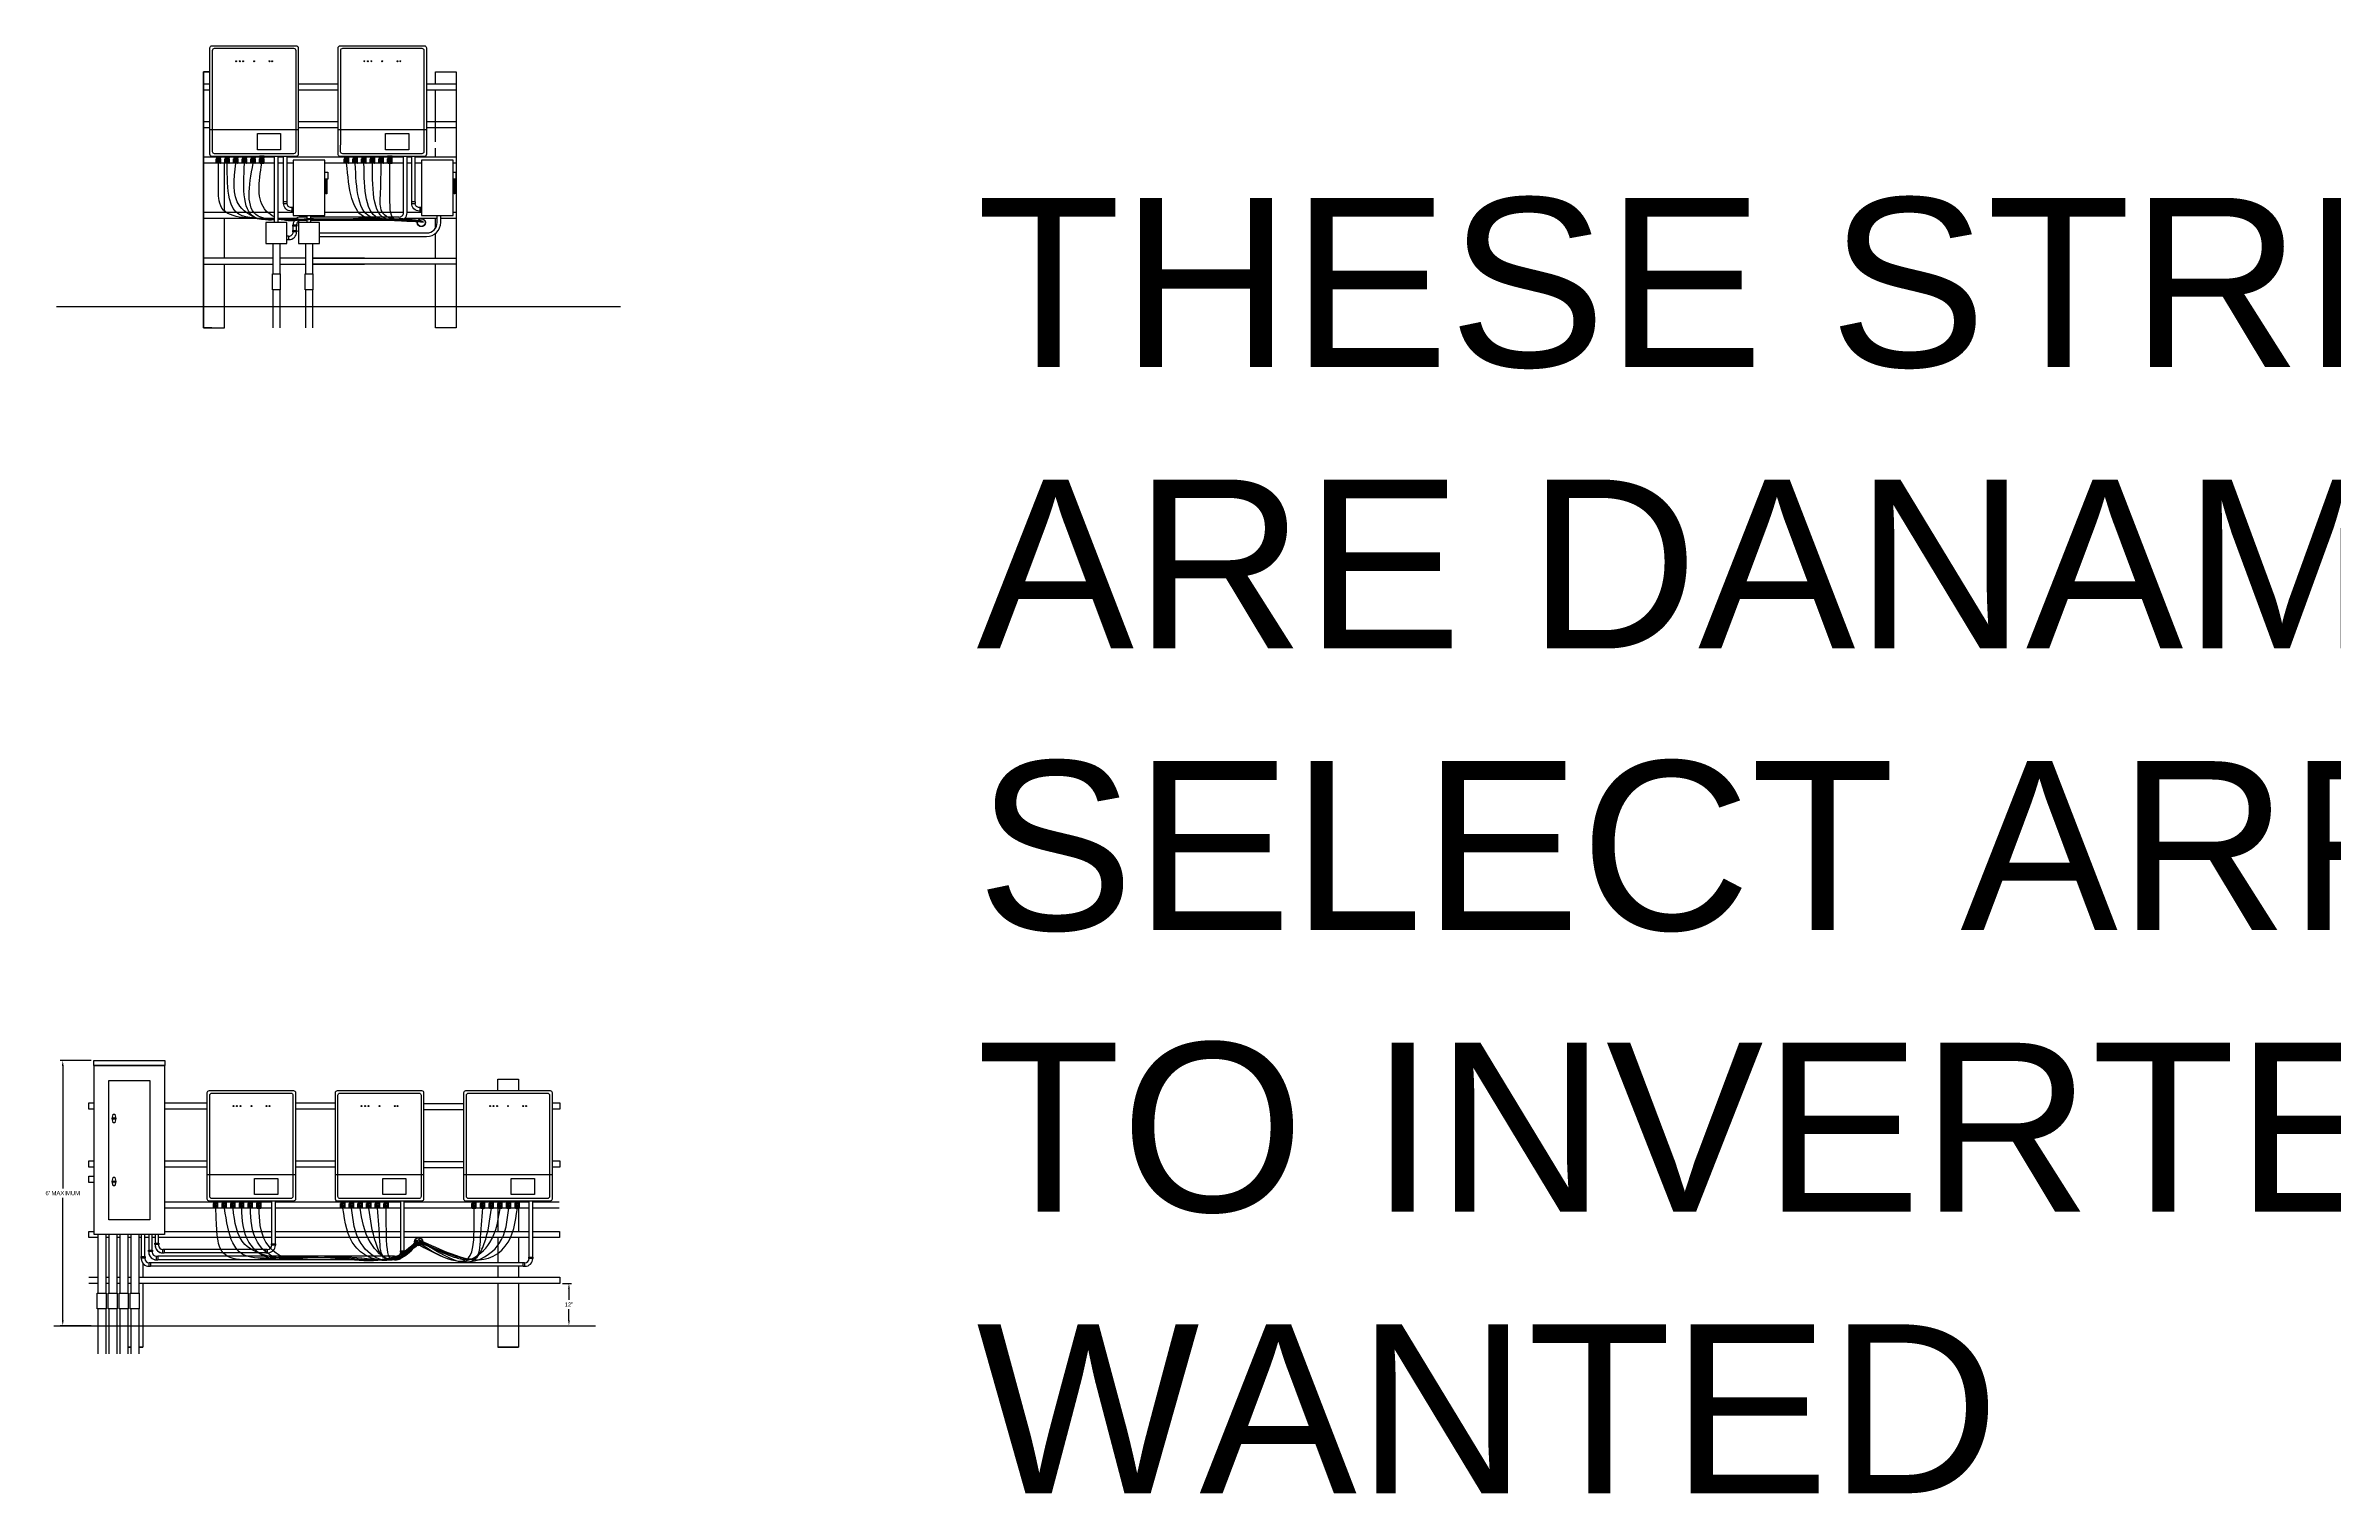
# Model space of a CAD drawing. Extents: x -272 to 283, y -41 to 246.
# Drawn here: x 174.2 to 228.4, y -3.3 to 31 of the extents above; entities that cross this region are included whole.
import ezdxf

# ---------------------------------------------------------------- set-up
doc = ezdxf.new("R2010")
doc.units = 0
doc.header["$MEASUREMENT"] = 0
for name, color, linetype in [('CONDUIT', 4, 'Continuous'), ('G-ANNO-TEXT', 1, 'Continuous'), ('MODULE', 3, 'Continuous'), ('S-Detl-5xwi', 7, 'Continuous'), ('SE-POWR-STRG-CNXN', 7, 'Continuous'), ('WIRE', 3, 'Continuous')]:
    doc.layers.add(name, color=color, linetype=linetype)
doc.layers.add('G-NPLT', color=67, linetype='Continuous', plot=False)
doc.layers.add('VP', color=31, linetype='Continuous', plot=False)
doc.styles.add('NEI-A', font='arial.ttf')
doc.dimstyles.new('NEI-A', dxfattribs={"dimtxt": 0.1, "dimasz": 0.125, "dimexe": 0.0625, "dimexo": 0.0625, "dimgap": 0.0625, "dimtad": 0, "dimtih": 1, "dimtoh": 1, "dimdec": 4, "dimzin": 3, "dimdsep": 46, "dimlunit": 4, "dimtxsty": 'NEI-A', "dimcen": 0, "dimadec": 0, "dimazin": 0, "dimtfac": 0.75, "dimtdec": 4, "dimtofl": 0, "dimtmove": 0, "dimatfit": 3, "dimfxl": 1, "dimfrac": 1, "dimtolj": 1, "dimtzin": 0, "dimarcsym": 0})

# ---------------------------------------------------------------- blocks, each defined once
blk = doc.blocks.new('gland')
blk.add_line((-0.48, 1.41), (0.48, 1.41))
blk.add_lwpolyline([(-0.55, 1.41), (0.55, 1.41), (0.55, 1.67), (-0.55, 1.67)], close=True)
for points in [[(-0.55, 0.17), (-0.55, 1.1), (0, 1.1)], [(-0.44, 0.14), (-0.44, 0.8), (-0.55, 0.8)], [(-0.48, 1.41), (-0.48, 1.32), (0, 1.32)], [(-0.48, 1.41), (-0.48, 1.32), (0, 1.32)], [(0.42, 1.32), (0.47, 1.27), (-0.48, 1.24), (-0.43, 1.2), (-0.43, 1.15)], [(-0.48, 1.32), (-0.43, 1.29), (-0.43, 1.24)], [(-0.48, 1.1), (-0.48, 1.15), (0.47, 1.17), (0.42, 1.2), (0.42, 1.27)], [(-0.42, 0), (0.42, 0)], [(-0.38, 0.24), (-0.38, 0.8), (-0.2, 0.8), (-0.2, 0.22), (-0.2, 0.22)], [(0, 0.8), (-0.1, 0.8), (-0.1, 0.22), (-0.1, 0.22)], [(0.48, 1.41), (0.48, 1.32), (0, 1.32)], [(0.48, 1.41), (0.48, 1.32), (0, 1.32)], [(0.55, 0.17), (0.55, 1.1), (0, 1.1)], [(0, 0.8), (0.1, 0.8), (0.1, 0.22), (0.1, 0.22)], [(0.38, 0.24), (0.38, 0.8), (0.2, 0.8), (0.2, 0.22), (0.2, 0.22)], [(0.42, 1.17), (0.42, 1.1)], [(0.44, 0.14), (0.44, 0.8), (0.55, 0.8)]]:
    blk.add_lwpolyline(points)
for points, start_tangent, end_tangent in [([(-0.44, 0.14), (-0.55, 0.24)], (0, -1), (0, 1)), ([(-0.42, 0), (-0.55, 0.17)], (-1, 0), (0, 1)), ([(-0.38, 0.24), (-0.27, 0.13), (-0.2, 0.22)], (0, -1), (0, 1)), ([(-0.1, 0.22), (0, 0.13)], (0, -1), (1, 0)), ([(0.1, 0.22), (0, 0.13)], (0, -1), (-1, 0)), ([(0.38, 0.24), (0.27, 0.13), (0.2, 0.22)], (0, -1), (0, 1)), ([(0.42, 0), (0.55, 0.17)], (1, 0), (0, 1)), ([(0.44, 0.14), (0.55, 0.24)], (0, -1), (0, 1))]:
    blk.add_spline(points, degree=3, dxfattribs=dict(start_tangent=start_tangent, end_tangent=end_tangent))
blk = doc.blocks.new('*D59')
at = {"layer": 'Defpoints', "color": 0, "transparency": 16777216}
for p in [(2.606, 6.977), (1.872, 0.7), (2.606, 0.7)]:
    blk.add_point(p, dxfattribs=at)
at = {"layer": 'G-ANNO-TEXT', "color": 0, "lineweight": -2, "transparency": 16777216}
for p, q in [((2.543, 6.977), (1.809, 6.977)), ((1.872, 6.852), (1.872, 3.952)), ((1.872, 0.825), (1.872, 3.725)), ((2.543, 0.7), (1.809, 0.7))]:
    blk.add_line(p, q, dxfattribs=at)
at = {"layer": 'G-ANNO-TEXT', "color": 0, "transparency": 16777216}
for points in [[(1.851, 6.852), (1.893, 6.852), (1.872, 6.977)], [(1.851, 0.825), (1.893, 0.825), (1.872, 0.7)]]:
    blk.add_solid(points, dxfattribs=at)
at = {"layer": 'G-ANNO-TEXT', "color": 0, "transparency": 16777216, "insert": (1.872, 3.839), "char_height": 0.1, "attachment_point": 5, "style": 'NEI-A'}
blk.add_mtext("\\A1;6' MAXIMUM", dxfattribs=at)
blk = doc.blocks.new('*D64')
at = {"layer": 'Defpoints', "color": 0, "transparency": 16777216}
for p in [(13.638, 1.7), (13.638, 0.7), (13.853, 0.7)]:
    blk.add_point(p, dxfattribs=at)
at = {"layer": 'G-ANNO-TEXT', "color": 0, "lineweight": -2, "transparency": 16777216}
for p, q in [((13.701, 1.7), (13.916, 1.7)), ((13.853, 1.575), (13.853, 1.313)), ((13.853, 0.825), (13.853, 1.088)), ((13.701, 0.7), (13.916, 0.7))]:
    blk.add_line(p, q, dxfattribs=at)
at = {"layer": 'G-ANNO-TEXT', "color": 0, "transparency": 16777216}
for points in [[(13.832, 1.575), (13.874, 1.575), (13.853, 1.7)], [(13.832, 0.825), (13.874, 0.825), (13.853, 0.7)]]:
    blk.add_solid(points, dxfattribs=at)
at = {"layer": 'G-ANNO-TEXT', "color": 0, "transparency": 16777216, "insert": (13.853, 1.2), "char_height": 0.1, "attachment_point": 5, "style": 'NEI-A'}
blk.add_mtext('\\A1;12"', dxfattribs=at)
blk = doc.blocks.new('*U70')
at = {"layer": 'CONDUIT', "flags": 128}
for points in [[(2.135, 2.745), (2.135, 4.308)], [(2.218, 2.745), (2.218, 4.308)], [(2.346, 3.229), (2.346, 4.309)], [(2.429, 3.229), (2.429, 4.309)], [(5.186, 2.973), (5.186, 4.309)], [(5.269, 2.973), (5.269, 4.309)], [(5.379, 3.229), (5.379, 4.309)], [(5.462, 3.229), (5.462, 4.309)], [(2.435, 3.229), (2.34, 3.229), (2.34, 3.196), (2.435, 3.196), (2.435, 3.229)], [(2.574, 3.007), (2.574, 3.101), (2.542, 3.101), (2.542, 3.007), (2.574, 3.007)], [(2.908, 2.745), (2.908, 2.912)], [(2.991, 2.745), (2.991, 2.912)], [(3.772, 2.873), (2.991, 2.873)], [(3.764, 2.79), (2.991, 2.79)], [(4.131, 2.79), (3.764, 2.79)], [(4.12, 2.873), (3.772, 2.873)], [(4.562, 2.873), (4.12, 2.873)], [(4.551, 2.79), (4.131, 2.79)], [(4.918, 2.79), (4.551, 2.79)], [(4.821, 2.873), (4.562, 2.873)], [(5.073, 2.873), (4.821, 2.873)], [(5.073, 2.79), (4.918, 2.79)], [(5.468, 3.229), (5.373, 3.229), (5.373, 3.196), (5.468, 3.196), (5.468, 3.229)], [(5.608, 3.007), (5.608, 3.101), (5.575, 3.101), (5.575, 3.007), (5.608, 3.007)], [(2.093, 2.245), (2.093, 1.524)], [(2.26, 2.245), (2.26, 1.524)], [(2.427, 2.332), (2.427, 2.426), (2.46, 2.426), (2.46, 2.332), (2.427, 2.332)], [(2.661, 2.657), (2.567, 2.657), (2.567, 2.69), (2.661, 2.69), (2.661, 2.657)], [(2.567, 2.553), (2.661, 2.553), (2.661, 2.521), (2.567, 2.521), (2.567, 2.553)], [(2.572, 2.553), (2.572, 2.657)], [(2.655, 2.553), (2.655, 2.657)], [(2.866, 2.245), (2.866, 1.524)], [(3.033, 2.245), (3.033, 1.524)], [(2.093, 1.15), (2.093, 0.402)], [(2.26, 1.15), (2.26, 0.402)], [(2.866, 1.15), (2.866, 0.402)], [(3.033, 1.15), (3.033, 0.402)], [(2.093, 0.402), (2.093, 0.245)], [(2.26, 0.402), (2.26, 0.245)], [(2.866, 0.402), (2.866, 0.245)], [(3.033, 0.402), (3.033, 0.245)]]:
    blk.add_lwpolyline(points, dxfattribs=at)
for points in [[(2.542, 3.012), (2.529, 3.012, -0.414214), (2.346, 3.196)], [(2.542, 3.096), (2.529, 3.096, -0.414214), (2.429, 3.196)], [(2.768, 2.873), (2.755, 2.873, 0.414214), (2.572, 2.69)], [(2.768, 2.79), (2.755, 2.79, 0.414214), (2.655, 2.69)], [(2.908, 2.873), (2.778, 2.873, 0.007614), (2.768, 2.873)], [(2.908, 2.79), (2.778, 2.79, 0.010152), (2.768, 2.79)], [(3.199, 2.495), (5.733, 2.495, 0.414214), (5.983, 2.745), (5.983, 2.912)], [(3.199, 2.412), (5.733, 2.412, 0.414214), (6.066, 2.745), (6.066, 2.912)], [(5.073, 2.873), (5.086, 2.873, 0.414214), (5.186, 2.973)], [(5.073, 2.79), (5.086, 2.79, 0.414214), (5.269, 2.973)], [(5.575, 3.012), (5.562, 3.012, -0.414214), (5.379, 3.196)], [(5.575, 3.096), (5.562, 3.096, -0.414214), (5.462, 3.196)], [(2.46, 2.421), (2.472, 2.421, 0.414214), (2.572, 2.521)], [(2.46, 2.337), (2.472, 2.337, 0.414214), (2.655, 2.521)]]:
    blk.add_lwpolyline(points, format="xyb", dxfattribs=at)
at = {"layer": 'CONDUIT'}
for points in [[(2.085, 1.524), (2.268, 1.524), (2.268, 1.15), (2.085, 1.15)], [(2.858, 1.524), (3.041, 1.524), (3.041, 1.15), (2.858, 1.15)]]:
    blk.add_lwpolyline(points, close=True, dxfattribs=at)
for radius in [0.0967, 0.0917]:
    blk.add_circle((5.608, 2.741), radius, dxfattribs=at)
at = {"layer": 'MODULE', "flags": 128}
for points in [[(0.655, 6.928), (2.645, 6.928, -0.414214), (2.695, 6.878), (2.695, 4.621), (2.694, 4.606), (2.694, 4.359, -0.414214), (2.644, 4.309), (0.656, 4.309, -0.498191), (0.605, 4.359), (0.605, 4.606), (0.605, 4.62), (0.605, 6.878, -0.414214)], [(0.715, 6.868), (2.585, 6.868, -0.414214), (2.635, 6.818), (2.635, 4.594), (2.634, 4.579), (2.634, 4.419, -0.414214), (2.584, 4.369), (0.715, 4.369, -0.414214), (0.665, 4.419), (0.665, 4.575), (0.665, 4.589), (0.665, 6.818, -0.414214)], [(3.689, 6.928), (5.678, 6.928, -0.414214), (5.728, 6.878), (5.728, 4.621), (5.728, 4.606), (5.728, 4.359, -0.414214), (5.678, 4.309), (3.678, 4.309, -0.441013), (3.639, 4.359), (3.639, 4.606), (3.639, 4.62), (3.639, 6.878, -0.414214)], [(3.749, 6.868), (5.618, 6.868, -0.414214), (5.668, 6.818), (5.668, 4.594), (5.668, 4.579), (5.668, 4.419, -0.414214), (5.618, 4.369), (3.748, 4.369, -0.414214), (3.698, 4.419), (3.698, 4.575), (3.699, 4.589), (3.699, 6.818, -0.414214)]]:
    blk.add_lwpolyline(points, format="xyb", close=True, dxfattribs=at)
for points in [[(2.695, 4.934), (0.605, 4.934)], [(5.728, 4.934), (3.639, 4.934)]]:
    blk.add_lwpolyline(points, dxfattribs=at)
at = {"layer": 'MODULE'}
for points in [[(1.727, 4.848), (2.275, 4.848), (2.275, 4.467), (1.727, 4.467)], [(4.761, 4.848), (5.308, 4.848), (5.308, 4.467), (4.761, 4.467)], [(2.574, 2.912), (3.324, 2.912), (3.324, 4.22), (2.574, 4.22)], [(3.324, 3.937), (3.392, 3.937), (3.392, 3.771), (3.324, 3.771)], [(5.608, 2.912), (6.358, 2.912), (6.358, 4.22), (5.608, 4.22)], [(6.358, 3.937), (6.426, 3.937), (6.426, 3.771), (6.358, 3.771)], [(3.348, 3.771), (3.368, 3.771), (3.368, 3.425), (3.348, 3.425)], [(6.382, 3.771), (6.402, 3.771), (6.402, 3.425), (6.382, 3.425)], [(1.927, 2.245), (2.427, 2.245), (2.427, 2.745), (1.927, 2.745)], [(2.699, 2.245), (3.199, 2.245), (3.199, 2.745), (2.699, 2.745)]]:
    blk.add_lwpolyline(points, close=True, dxfattribs=at)
at = {"layer": 'S-Detl-5xwi'}
blk.add_line((-3.025, 0.753), (10.32, 0.753), dxfattribs=at)
at = {"layer": 'VP'}
for centre in [(1.224, 6.561), (1.308, 6.561), (1.391, 6.561), (1.65, 6.561), (2.011, 6.561), (2.077, 6.561), (4.258, 6.561), (4.341, 6.561), (4.424, 6.561), (4.683, 6.561), (5.044, 6.561), (5.11, 6.561)]:
    blk.add_circle(centre, 0.0104, dxfattribs=at)
at = {"layer": 'WIRE'}
for p, q in [((1.098, 2.838), (0.839, 2.838)), ((1.626, 2.838), (1.098, 2.838)), ((1.885, 2.838), (1.626, 2.838)), ((2.135, 2.838), (1.885, 2.838)), ((2.648, 2.838), (2.218, 2.838))]:
    blk.add_line(p, q, dxfattribs=at)
for points in [[(0.646, 0.245), (0.455, 0.245), (0.455, 6.314), (0.605, 6.314)], [(0.605, 6.314), (0.455, 6.314), (0.455, 0.245), (0.947, 0.245), (0.947, 1.753)], [(0.605, 5.88), (0.455, 5.88), (0.455, 6.029), (0.605, 6.029)], [(2.695, 6.029), (3.639, 6.029)], [(5.728, 6.029), (6.432, 6.029), (6.432, 5.88), (5.728, 5.88)], [(5.941, 6.029), (5.941, 6.314), (6.432, 6.314), (6.432, 0.245), (5.941, 0.245), (5.941, 1.753)], [(3.639, 5.88), (2.695, 5.88)], [(5.941, 4.654), (5.941, 5.88)], [(0.605, 4.988), (0.455, 4.988), (0.455, 5.137), (0.605, 5.137)], [(3.639, 4.988), (2.694, 4.988)], [(2.695, 5.137), (3.639, 5.137)], [(5.728, 5.137), (6.432, 5.137), (6.432, 4.988), (5.728, 4.988)], [(5.941, 4.295), (5.941, 4.506)], [(0.541, 4.146), (0.455, 4.146), (0.455, 4.295), (1.183, 4.295)], [(2.135, 4.146), (0.541, 4.146)], [(0.947, 2.986), (0.947, 4.145)], [(1.183, 4.295), (1.433, 4.295)], [(1.433, 4.295), (2.135, 4.295)], [(2.218, 4.295), (2.346, 4.295)], [(2.346, 4.146), (2.218, 4.146)], [(2.429, 4.295), (4.299, 4.295)], [(2.574, 4.146), (2.429, 4.146)], [(5.108, 4.146), (3.324, 4.146)], [(4.299, 4.295), (4.466, 4.295)], [(4.466, 4.295), (5.186, 4.295)], [(5.186, 4.146), (5.108, 4.146)], [(5.269, 4.295), (5.379, 4.295)], [(5.379, 4.146), (5.269, 4.146)], [(5.462, 4.295), (6.432, 4.295), (6.432, 4.146), (6.358, 4.146)], [(5.608, 4.146), (5.462, 4.146)], [(0.839, 2.838), (0.455, 2.838), (0.455, 2.986), (0.541, 2.986)], [(0.541, 2.986), (2.135, 2.986)], [(0.947, 1.901), (0.947, 2.838)], [(2.218, 2.986), (2.574, 2.986)], [(3.324, 2.986), (5.108, 2.986)], [(5.108, 2.986), (5.186, 2.986)], [(5.983, 2.838), (5.209, 2.838)], [(5.269, 2.986), (5.608, 2.986)], [(5.941, 2.607), (5.941, 2.838)], [(6.358, 2.986), (6.432, 2.986), (6.432, 2.838), (6.066, 2.838)], [(5.941, 1.901), (5.941, 2.485)], [(0.646, 1.901), (0.455, 1.901), (0.455, 1.753), (0.646, 1.753)], [(1.099, 1.901), (0.646, 1.901)], [(0.646, 1.753), (1.099, 1.753)], [(2.093, 1.901), (1.099, 1.901)], [(1.099, 1.753), (2.093, 1.753)], [(2.866, 1.901), (2.26, 1.901)], [(2.26, 1.753), (2.866, 1.753)], [(4.262, 1.901), (3.033, 1.901)], [(3.033, 1.753), (4.262, 1.753)], [(3.034, 1.901), (6.432, 1.901), (6.432, 1.753), (3.034, 1.753)]]:
    blk.add_lwpolyline(points, dxfattribs=at)
for points, knots in [([(2.135, 2.83), (2.111, 2.831), (1.655, 2.852), (0.785, 2.783), (0.803, 3.447), (0.803, 3.447), (0.804, 3.68), (0.805, 3.912), (0.806, 4.144)], [3.595389, 3.595389, 3.595389, 3.595389, 3.626589, 4.179652, 4.462799, 4.462799, 4.462799, 5.186605, 5.186605, 5.186605, 5.186605]), ([(2.135, 2.824), (1.985, 2.829), (1.496, 2.85), (1.027, 2.943), (1.015, 3.831), (1.011, 4.144)], [0.7795741, 0.7795741, 0.7795741, 0.7795741, 0.9678377, 1.3046881, 1.4883166, 1.4883166, 1.4883166, 1.4883166]), ([(2.135, 2.804), (2.038, 2.798), (1.735, 2.793), (1.09, 3.167), (1.167, 3.769), (1.216, 4.144)], [0.61904, 0.61904, 0.61904, 0.61904, 0.910164, 1.527947, 2.546851, 2.546851, 2.546851, 2.546851]), ([(2.135, 2.811), (1.991, 2.81), (1.353, 2.763), (1.391, 3.545), (1.421, 4.144)], [3.462307, 3.462307, 3.462307, 3.462307, 3.872017, 5.218212, 5.218212, 5.218212, 5.218212]), ([(2.135, 2.816), (1.991, 2.823), (1.402, 2.89), (1.529, 3.604), (1.626, 4.144)], [3.521816, 3.521816, 3.521816, 3.521816, 3.925526, 5.181215, 5.181215, 5.181215, 5.181215]), ([(2.135, 2.874), (2.059, 2.911), (1.677, 3.178), (1.762, 3.708), (1.831, 4.144)], [3.508184, 3.508184, 3.508184, 3.508184, 3.753555, 4.887718, 4.887718, 4.887718, 4.887718]), ([(5.582, 2.753), (5.409, 2.771), (5.087, 2.805), (4.605, 2.877), (4.635, 3.347), (4.643, 3.467), (4.648, 3.693), (4.654, 3.918), (4.659, 4.144)], [0, 0, 0, 0, 0.628171, 1.170254, 1.358036, 1.358036, 1.358036, 2.130692, 2.130692, 2.130692, 2.130692]), ([(5.629, 2.75), (5.534, 2.757), (5.387, 2.768), (4.892, 2.778), (4.855, 3.068), (4.862, 3.862), (4.864, 4.144)], [0, 0, 0, 0, 0.454977, 0.703463, 1.040313, 1.226118, 1.226118, 1.226118, 1.226118]), ([(5.651, 2.744), (5.35, 2.773), (4.724, 2.834), (3.927, 2.83), (3.294, 2.79), (2.923, 2.856), (2.591, 2.757), (2.364, 2.784), (2.218, 2.838)], [0, 0, 0, 0, 0.909123, 1.885387, 2.38359, 2.816941, 2.98153, 3.421747, 3.421747, 3.421747, 3.421747]), ([(5.562, 2.768), (5.066, 2.804), (4.184, 2.868), (3.994, 2.803), (2.822, 2.84), (2.653, 2.789), (2.316, 2.819), (2.218, 2.825)], [0, 0, 0, 0, 1.256128, 2.232682, 3.037048, 3.424012, 3.558213, 3.558213, 3.558213, 3.558213]), ([(5.647, 2.764), (5.289, 2.761), (4.593, 2.839), (3.688, 2.815), (3.012, 2.814), (2.582, 2.798), (2.343, 2.808), (2.243, 2.812), (2.218, 2.812)], [0, 0, 0, 0, 1.122031, 2.098294, 2.71035, 3.15693, 3.375246, 3.443858, 3.443858, 3.443858, 3.443858]), ([(5.637, 2.756), (5.178, 2.764), (4.436, 2.842), (3.553, 2.803), (2.942, 2.835), (2.557, 2.77), (2.319, 2.806), (2.218, 2.81)], [0, 0, 0, 0, 1.257756, 2.23402, 2.647666, 3.091855, 3.382847, 3.382847, 3.382847, 3.382847]), ([(2.754, 2.817), (2.612, 2.821), (2.433, 2.825), (2.255, 2.812), (2.218, 2.809)], [0, 0, 0, 0, 0.4266645, 0.5356989, 0.5356989, 0.5356989, 0.5356989]), ([(2.631, 2.817), (2.699, 2.811), (2.769, 2.806), (2.236, 2.821), (2.218, 2.822)], [0, 0, 0, 0, 0.7193518, 0.7435294, 0.7435294, 0.7435294, 0.7435294])]:
    blk.add_open_spline(points, degree=3, knots=knots, dxfattribs=at)
for points in [[(5.597, 2.782), (4.821, 2.815), (4.345, 2.836), (3.839, 4.144)], [(5.656, 2.748), (4.916, 2.822), (4.477, 2.843), (4.044, 4.144)], [(5.648, 2.76), (5.105, 2.827), (4.65, 2.83), (4.249, 4.144)], [(5.623, 2.771), (5.006, 2.822), (4.888, 2.813), (4.454, 4.144)]]:
    blk.add_spline(points, degree=3, dxfattribs=at)
at = {"layer": 'SE-POWR-STRG-CNXN', "yscale": 0.09915402604520243, "zscale": 0.09915402604520243}
for p, xscale in [((0.806, 4.144), -0.09915402604520243), ((1.011, 4.144), -0.09915402604520243), ((1.216, 4.144), -0.09915402604520243), ((1.421, 4.144), -0.09915402604520243), ((1.626, 4.144), -0.09915402604520243), ((1.831, 4.144), 0.09915402604520243), ((3.839, 4.144), -0.09915402604520243), ((4.044, 4.144), -0.09915402604520243), ((4.249, 4.144), -0.09915402604520243), ((4.454, 4.144), -0.09915402604520243), ((4.659, 4.144), -0.09915402604520243), ((4.864, 4.144), 0.09915402604520243)]:
    blk.add_blockref('gland', p, dxfattribs=dict(at, xscale=xscale))
blk = doc.blocks.new('*U58')
at = {"layer": 'CONDUIT'}
for p, q in [((3.73121, 2.85681), (3.73121, 2.33494)), ((3.81417, 2.33494), (3.81417, 2.85681)), ((3.90726, 2.85956), (3.90726, 2.48889)), ((3.99023, 2.48889), (3.99023, 2.85956)), ((4.05867, 2.85956), (4.05867, 2.65194)), ((4.14163, 2.65194), (4.14163, 2.85956)), ((3.73121, 2.30208), (3.73121, 2.27847)), ((3.90726, 2.45604), (3.90726, 2.43243)), ((12.76762, 2.18956), (3.94703, 2.18956)), ((4.05867, 2.61908), (4.05867, 2.59547)), ((7.46433, 2.34351), (4.12308, 2.34351)), ((7.46433, 2.26021), (4.12308, 2.26021)), ((6.67594, 2.50656), (4.27449, 2.50656)), ((6.67594, 2.42326), (4.27449, 2.42326)), ((12.76762, 2.10626), (3.94703, 2.10626))]:
    blk.add_line(p, q, dxfattribs=at)
at = {"layer": 'CONDUIT', "flags": 128}
for points in [[(6.82132, 2.63941), (6.82132, 3.64979)], [(6.90462, 2.63941), (6.90462, 3.64979)], [(9.87178, 2.47637), (9.87178, 3.64979)], [(9.95508, 2.47637), (9.95508, 3.64979)], [(12.913, 2.32278), (12.913, 3.64979)], [(12.9963, 2.32278), (12.9963, 3.64979)], [(2.69842, 2.85956), (2.69842, 1.47181)], [(2.8914, 2.85956), (2.8914, 1.47181)], [(2.95884, 2.85956), (2.95884, 1.47181)], [(3.15181, 2.85956), (3.15181, 1.47181)], [(3.21925, 2.85956), (3.21925, 1.47181)], [(3.41223, 2.85956), (3.41223, 1.47181)], [(3.47967, 2.85956), (3.47967, 1.47181)], [(3.67265, 2.85956), (3.67265, 1.47181)], [(3.72523, 2.33494), (3.81981, 2.33494), (3.81981, 2.30208), (3.72523, 2.30208), (3.72523, 2.33494)], [(3.90128, 2.48889), (3.99587, 2.48889), (3.99587, 2.45604), (3.90128, 2.45604), (3.90128, 2.48889)], [(3.94703, 2.1952), (3.94703, 2.10061), (3.91417, 2.10061), (3.91417, 2.1952), (3.94703, 2.1952)], [(4.05269, 2.65194), (4.14727, 2.65194), (4.14727, 2.61908), (4.05269, 2.61908), (4.05269, 2.65194)], [(4.12308, 2.34916), (4.12308, 2.25457), (4.09023, 2.25457), (4.09023, 2.34916), (4.12308, 2.34916)], [(4.27449, 2.5122), (4.27449, 2.41761), (4.24163, 2.41761), (4.24163, 2.5122), (4.27449, 2.5122)], [(6.67594, 2.41761), (6.67594, 2.5122), (6.7088, 2.5122), (6.7088, 2.41761), (6.67594, 2.41761)], [(6.81568, 2.63941), (6.91026, 2.63941), (6.91026, 2.60656), (6.81568, 2.60656), (6.81568, 2.63941)], [(9.7264, 2.34351), (7.46433, 2.34351), (7.46433, 2.34351)], [(9.7264, 2.26021), (7.46433, 2.26021), (7.46433, 2.26021)], [(9.7264, 2.25457), (9.7264, 2.34916), (9.75926, 2.34916), (9.75926, 2.25457), (9.7264, 2.25457)], [(9.86614, 2.47637), (9.96072, 2.47637), (9.96072, 2.44351), (9.86614, 2.44351), (9.86614, 2.47637)], [(12.76762, 2.10098), (12.76762, 2.19557), (12.80047, 2.19557), (12.80047, 2.10098), (12.76762, 2.10098)], [(12.90735, 2.32278), (13.00194, 2.32278), (13.00194, 2.28993), (12.90735, 2.28993), (12.90735, 2.32278)], [(2.69842, 1.09763), (2.69842, 0.03235)], [(2.8914, 1.09763), (2.8914, 0.03235)], [(2.95884, 1.09763), (2.95884, 0.03252)], [(3.15181, 1.09763), (3.15181, 0.03252)], [(3.21925, 1.09763), (3.21925, 0.03252)], [(3.41223, 1.09763), (3.41223, 0.03252)], [(3.47967, 1.09763), (3.47967, 0.03252)], [(3.67265, 1.09763), (3.67265, 0.03252)]]:
    blk.add_lwpolyline(points, dxfattribs=at)
for points in [[(3.73087, 2.30208), (3.73087, 2.28956, 0.41421356), (3.91417, 2.10626)], [(3.73121, 2.27847, 0.39659457), (3.91417, 2.10626)], [(3.81417, 2.30208), (3.81417, 2.28956, 0.41421356), (3.91417, 2.18956)], [(3.81417, 2.30208), (3.81417, 2.28956, 0.41421356), (3.91417, 2.18956)], [(3.90693, 2.45604), (3.90693, 2.44351, 0.41421356), (4.09023, 2.26021)], [(3.90726, 2.43243, 0.39659457), (4.09023, 2.26021)], [(3.99023, 2.45604), (3.99023, 2.44351, 0.41421356), (4.09023, 2.34351)], [(3.99023, 2.45604), (3.99023, 2.44351, 0.41421356), (4.09023, 2.34351)], [(4.05833, 2.61908), (4.05833, 2.60656, 0.41421356), (4.24163, 2.42326)], [(4.05867, 2.59547, 0.39659457), (4.24163, 2.42326)], [(4.14163, 2.61908), (4.14163, 2.60656, 0.41421356), (4.24163, 2.50656)], [(4.14163, 2.61908), (4.14163, 2.60656, 0.41421356), (4.24163, 2.50656)], [(6.7088, 2.50656), (6.72132, 2.50656, 0.41421356), (6.82132, 2.60656)], [(6.7088, 2.42326), (6.72132, 2.42326, 0.41421356), (6.90462, 2.60656)], [(6.7088, 2.50656), (6.72132, 2.50656, 0.41421356), (6.82132, 2.60656)], [(6.7088, 2.42326), (6.72132, 2.42326, 0.41421356), (6.90462, 2.60656)], [(9.75926, 2.34351), (9.77178, 2.34351, 0.41421356), (9.87178, 2.44351)], [(9.75926, 2.26021), (9.77178, 2.26021, 0.41421356), (9.95508, 2.44351)], [(9.75926, 2.34351), (9.77178, 2.34351, 0.41421356), (9.87178, 2.44351)], [(9.75926, 2.26021), (9.77178, 2.26021, 0.41421356), (9.95508, 2.44351)], [(12.80047, 2.18993), (12.813, 2.18993, 0.41421356), (12.913, 2.28993)], [(12.80047, 2.10663), (12.813, 2.10663, 0.41421356), (12.9963, 2.28993)], [(12.80047, 2.18993), (12.813, 2.18993, 0.41421356), (12.913, 2.28993)], [(12.80047, 2.10663), (12.813, 2.10663, 0.41421356), (12.9963, 2.28993)]]:
    blk.add_lwpolyline(points, format="xyb", dxfattribs=at)
at = {"layer": 'CONDUIT'}
for points in [[(2.69009, 1.47181), (2.90036, 1.47181), (2.90036, 1.09763), (2.69009, 1.09763)], [(2.9505, 1.47181), (3.16077, 1.47181), (3.16077, 1.09763), (2.9505, 1.09763)], [(3.21092, 1.47181), (3.42119, 1.47181), (3.42119, 1.09763), (3.21092, 1.09763)], [(3.47134, 1.47181), (3.68161, 1.47181), (3.68161, 1.09763), (3.47134, 1.09763)]]:
    blk.add_lwpolyline(points, close=True, dxfattribs=at)
for radius in [0.09667, 0.09167]:
    blk.add_circle((10.29393, 2.68868), radius, dxfattribs=at)
at = {"layer": 'MODULE'}
for points in [[(2.60573, 6.97747), (4.29151, 6.97747), (4.29151, 6.8594), (2.60573, 6.8594)], [(2.61532, 6.8594), (4.28192, 6.8594), (4.28192, 2.85956), (2.61532, 2.85956)], [(2.96532, 6.5094), (3.93192, 6.5094), (3.93192, 3.20956), (2.96532, 3.20956)], [(3.08398, 5.61882), (3.08762, 5.61882), (3.08762, 5.59577), (3.08398, 5.59577)], [(3.08216, 4.1232), (3.0858, 4.1232), (3.0858, 4.10014), (3.08216, 4.10014)], [(6.41362, 4.18895), (6.96081, 4.18895), (6.96081, 3.80732), (6.41362, 3.80732)], [(9.44694, 4.18895), (9.99414, 4.18895), (9.99414, 3.80732), (9.44694, 3.80732)], [(12.48816, 4.18895), (13.03536, 4.18895), (13.03536, 3.80732), (12.48816, 3.80732)]]:
    blk.add_lwpolyline(points, close=True, dxfattribs=at)
at = {"layer": 'MODULE', "flags": 128}
for points in [[(5.34151, 6.26859), (7.33097, 6.26859, -0.41421356), (7.38097, 6.21859), (7.38097, 3.96173), (7.38141, 3.94694), (7.38141, 3.69979, -0.41421356), (7.33141, 3.64979), (5.34069, 3.64979, -0.41421356), (5.29069, 3.69979), (5.29069, 3.94614), (5.29151, 3.96026), (5.29151, 6.21859, -0.41421356)], [(5.40151, 6.20859), (7.27097, 6.20859, -0.41421356), (7.32097, 6.15859), (7.32097, 3.93461), (7.32044, 3.91981), (7.32044, 3.75979, -0.41421356), (7.27044, 3.70979), (5.40068, 3.70979, -0.41421356), (5.35068, 3.75979), (5.35068, 3.91508), (5.35151, 3.9292), (5.35151, 6.15859, -0.41421356)], [(8.37484, 6.26859), (10.3643, 6.26859, -0.41421356), (10.4143, 6.21859), (10.4143, 3.96173), (10.41432, 3.94694), (10.41432, 3.69979, -0.41421356), (10.36432, 3.64979), (8.35486, 3.64979, -0.34668896), (8.32572, 3.69979), (8.32572, 3.94614), (8.32484, 3.96026), (8.32484, 6.21859, -0.41421356)], [(8.43484, 6.20859), (10.3043, 6.20859, -0.41421356), (10.3543, 6.15859), (10.3543, 3.93461), (10.35409, 3.91981), (10.35409, 3.75979, -0.41421356), (10.30409, 3.70979), (8.43496, 3.70979, -0.41421356), (8.38496, 3.75979), (8.38496, 3.91508), (8.38484, 3.9292), (8.38484, 6.15859, -0.41421356)], [(11.41605, 6.26859), (13.40551, 6.26859, -0.41421356), (13.45551, 6.21859), (13.45551, 3.96173), (13.4557, 3.94694), (13.4557, 3.69979, -0.41421356), (13.4057, 3.64979), (11.39607, 3.64979, -0.22254986), (11.3662, 3.69979), (11.3662, 3.94614), (11.36605, 3.96026), (11.36605, 6.21859, -0.41421356)], [(11.47605, 6.20859), (13.34551, 6.20859, -0.41421356), (13.39551, 6.15859), (13.39551, 3.93461), (13.39571, 3.91981), (13.39571, 3.75979, -0.41421356), (13.34571, 3.70979), (11.47583, 3.70979, -0.41421356), (11.42583, 3.75979), (11.42583, 3.91508), (11.42605, 3.9292), (11.42605, 6.15859, -0.41421356)]]:
    blk.add_lwpolyline(points, format="xyb", close=True, dxfattribs=at)
for points in [[(3.07335, 5.50406, -0.35751077), (3.06354, 5.5121), (3.0449, 5.60533, -0.09901951), (3.0449, 5.60926), (3.06354, 5.70249, -0.35751077), (3.07335, 5.71053), (3.09825, 5.71053, -0.35751077), (3.10806, 5.70249), (3.1267, 5.60926, -0.09901951), (3.1267, 5.60533), (3.10806, 5.5121, -0.35751077), (3.09825, 5.50406), (3.07335, 5.50406)], [(3.07153, 4.00843, -0.35751077), (3.06172, 4.01647), (3.04308, 4.10971, -0.09901951), (3.04308, 4.11363), (3.06172, 4.20687, -0.35751077), (3.07153, 4.21491), (3.09643, 4.21491, -0.35751077), (3.10623, 4.20687), (3.12488, 4.11363, -0.09901951), (3.12488, 4.10971), (3.10623, 4.01647, -0.35751077), (3.09643, 4.00843), (3.07153, 4.00843)]]:
    blk.add_lwpolyline(points, format="xyb", dxfattribs=at)
for points in [[(7.38097, 4.27433), (5.29151, 4.27433)], [(10.4143, 4.27433), (8.32484, 4.27433)], [(13.45551, 4.27433), (11.36605, 4.27433)]]:
    blk.add_lwpolyline(points, dxfattribs=at)
at = {"layer": 'MODULE'}
for centre in [(3.0858, 5.6073), (3.08398, 4.11167)]:
    blk.add_circle(centre, 0.02065, dxfattribs=at)
at = {"layer": 'S-Detl-5xwi'}
blk.add_line((1.66126, 0.7004), (14.48434, 0.7004), dxfattribs=at)
at = {"layer": 'VP'}
for centre in [(5.91064, 5.90189), (5.99394, 5.90189), (6.07724, 5.90189), (6.33624, 5.90189), (6.69724, 5.90189), (6.76294, 5.90189), (8.94397, 5.90189), (9.02727, 5.90189), (9.11057, 5.90189), (9.36957, 5.90189), (9.73057, 5.90189), (9.79627, 5.90189), (11.98518, 5.90189), (12.06848, 5.90189), (12.15178, 5.90189), (12.41078, 5.90189), (12.77178, 5.90189), (12.83748, 5.90189)]:
    blk.add_circle(centre, 0.0104, dxfattribs=at)
at = {"layer": 'WIRE'}
for p, q in [((5.78412, 2.78535), (5.52493, 2.78535)), ((6.82132, 2.78535), (5.78412, 2.78535)), ((7.59395, 2.78535), (6.90462, 2.78535)), ((8.45001, 2.78535), (7.59395, 2.78535))]:
    blk.add_line(p, q, dxfattribs=at)
for points in [[(12.1704, 6.26859), (12.1704, 6.53635), (12.66206, 6.53635), (12.66206, 6.26859)], [(2.61532, 5.82768), (2.48824, 5.82768), (2.48824, 5.9761), (2.61532, 5.9761)], [(4.28192, 5.9761), (5.29151, 5.9761)], [(7.38097, 5.9761), (8.32484, 5.9761)], [(10.4143, 5.96077), (11.35817, 5.96077)], [(13.45665, 5.9761), (13.6389, 5.9761), (13.6389, 5.82768), (13.45665, 5.82768)], [(5.29151, 5.82768), (4.28192, 5.82768)], [(8.32484, 5.82768), (7.38097, 5.82768)], [(11.35817, 5.81235), (10.4143, 5.81235)], [(2.61532, 4.45313), (2.48824, 4.45313), (2.48824, 4.60155), (2.61532, 4.60155)], [(4.28192, 4.60155), (5.29151, 4.60155)], [(5.29151, 4.45313), (4.28192, 4.45313)], [(7.38097, 4.60155), (8.32484, 4.60155)], [(8.32484, 4.45313), (7.38097, 4.45313)], [(10.4143, 4.58622), (11.35817, 4.58622)], [(11.35817, 4.43779), (10.4143, 4.43779)], [(13.45665, 4.60155), (13.6389, 4.60155), (13.6389, 4.45313), (13.45665, 4.45313)], [(2.61532, 4.09368), (2.48824, 4.09368), (2.48824, 4.2421), (2.61532, 4.2421)], [(4.28192, 3.63516), (6.82132, 3.63516)], [(6.82132, 3.48674), (4.28192, 3.48674)], [(6.90462, 3.63516), (9.87178, 3.63516)], [(9.87178, 3.48674), (6.90462, 3.48674)], [(9.95508, 3.63516), (12.913, 3.63516)], [(12.913, 3.48674), (9.95508, 3.48674)], [(12.17133, 3.64979), (12.17133, 2.93377)], [(12.66206, 3.64979), (12.66206, 2.93377)], [(12.9963, 3.63516), (13.62067, 3.63516)], [(13.62067, 3.48674), (12.9963, 3.48674)], [(2.69842, 2.78535), (2.48824, 2.78535), (2.48824, 2.93377), (2.61532, 2.93377)], [(2.95884, 2.78535), (2.8914, 2.78535)], [(3.21925, 2.78535), (3.15181, 2.78535)], [(3.47967, 2.78535), (3.41223, 2.78535)], [(3.73121, 2.78535), (3.67265, 2.78535)], [(3.90726, 2.78535), (3.81417, 2.78535)], [(4.05767, 2.78535), (3.99023, 2.78535)], [(5.52493, 2.78535), (4.14163, 2.78535)], [(4.28192, 2.93377), (6.7606, 2.93377)], [(6.7606, 2.93377), (6.82132, 2.93377)], [(6.90462, 2.93377), (8.0106, 2.93377), (9.79393, 2.93377)], [(9.79393, 2.93377), (9.87178, 2.93377)], [(9.95508, 2.93377), (12.913, 2.93377)], [(10.58126, 2.78535), (9.95508, 2.78535)], [(12.913, 2.78535), (10.58126, 2.78535)], [(12.17133, 2.78535), (12.17133, 2.18956)], [(12.66206, 2.78535), (12.66206, 2.18956)], [(12.9963, 2.93377), (13.5563, 2.93377), (13.63096, 2.93377), (13.63096, 2.78535), (12.9963, 2.78535)], [(3.76553, 2.18229), (3.76553, 1.84882)], [(2.48824, 1.84882), (2.69842, 1.84882)], [(2.69842, 1.7004), (2.48824, 1.7004)], [(2.8914, 1.84882), (2.95884, 1.84882)], [(2.95884, 1.7004), (2.8914, 1.7004)], [(3.15181, 1.84882), (3.21925, 1.84882)], [(3.21925, 1.7004), (3.15181, 1.7004)], [(3.41223, 1.84882), (3.47967, 1.84882)], [(3.47967, 1.7004), (3.41223, 1.7004)], [(3.67265, 1.84882), (3.93306, 1.84882)], [(3.74009, 1.7004), (3.67265, 1.7004)], [(3.76553, 1.7004), (3.76553, 0.19286), (3.67265, 0.19286)], [(4.0005, 1.7004), (3.74009, 1.7004)], [(3.93306, 1.84882), (4.19348, 1.84882)], [(5.33195, 1.7004), (4.0005, 1.7004)], [(4.19348, 1.84882), (5.52493, 1.84882)], [(5.59237, 1.7004), (5.33195, 1.7004)], [(5.52493, 1.84882), (5.78535, 1.84882)], [(6.61297, 1.7004), (5.59237, 1.7004)], [(5.78535, 1.84882), (7.27416, 1.84882)], [(10.58126, 1.7004), (6.61297, 1.7004)], [(7.27416, 1.84882), (10.58126, 1.84882)], [(10.58126, 1.84882), (13.63826, 1.84882), (13.63826, 1.7004), (10.58126, 1.7004)], [(12.17133, 2.10626), (12.17133, 1.84882)], [(12.66206, 1.7004), (12.66206, 0.19286), (12.17133, 0.19286)], [(12.17133, 1.7004), (12.17133, 0.19286), (12.66206, 0.19286)], [(12.66206, 2.10626), (12.66206, 1.84882)], [(3.47967, 0.19286), (3.41223, 0.19286)], [(3.41223, 0.19286), (3.47967, 0.19286)], [(3.67265, 0.19286), (3.76553, 0.19286)]]:
    blk.add_lwpolyline(points, dxfattribs=at)
at = {"layer": 'WIRE', "flags": 128}
blk.add_lwpolyline([(9.87178, 2.78535), (9.60453, 2.78535), (9.34534, 2.78535), (8.81744, 2.78535), (8.45001, 2.78535)], dxfattribs=at)
at = {"layer": 'WIRE'}
for points, knots in [([(10.24853, 2.73674), (10.096, 2.52479), (9.82488, 2.14807), (8.74366, 2.35388), (8.08552, 2.29871), (7.20678, 2.31619), (6.71864, 2.29494), (5.59576, 2.14187), (5.54011, 2.73346), (5.52126, 2.93377), (5.51143, 3.11725), (5.5016, 3.30072), (5.49177, 3.4842)], [0, 0, 0, 0, 1.25612768, 2.23268218, 3.03704839, 3.42401184, 3.62658942, 4.17965214, 4.46279855, 4.46279855, 4.46279855, 5.18660462, 5.18660462, 5.18660462, 5.18660462]), ([(7.7813, 2.30872), (7.39711, 2.28192), (6.8802, 2.24586), (6.62396, 2.31428), (5.89457, 2.28881), (5.7484, 3.17245), (5.69683, 3.4842)], [0, 0, 0, 0, 0.71935177, 0.96783766, 1.30468805, 1.48831658, 1.48831658, 1.48831658, 1.48831658]), ([(10.24756, 2.69157), (10.15437, 2.56669), (9.98075, 2.33403), (9.40104, 2.19928), (9.38407, 2.59393), (9.3797, 2.69547), (9.36126, 2.95838), (9.34282, 3.22129), (9.32437, 3.4842)], [0, 0, 0, 0, 0.62817115, 1.17025355, 1.3580365, 1.3580365, 1.3580365, 2.13069213, 2.13069213, 2.13069213, 2.13069213]), ([(10.29393, 2.68868), (10.19645, 2.58913), (10.04573, 2.43521), (9.63127, 2.20986), (9.52885, 2.42274), (9.52928, 3.20581), (9.52944, 3.4842)], [0, 0, 0, 0, 0.4549767, 0.70346258, 1.04031298, 1.22611788, 1.22611788, 1.22611788, 1.22611788]), ([(10.27547, 2.68868), (10.40969, 2.63551), (10.89469, 2.40273), (11.32766, 2.25744), (11.63111, 2.23155), (11.6141, 3.42566), (11.60642, 3.4842)], [0, 0, 0, 0, 0.4549767, 0.70346258, 1.04031298, 1.22611788, 1.22611788, 1.22611788, 1.22611788]), ([(10.32184, 2.69157), (10.59902, 2.56669), (11.11538, 2.33403), (11.7375, 2.19928), (11.75233, 2.59393), (11.75615, 2.69547), (11.77459, 2.95838), (11.79304, 3.22129), (11.81148, 3.4842)], [0, 0, 0, 0, 0.62817115, 1.17025355, 1.3580365, 1.3580365, 1.3580365, 2.13069213, 2.13069213, 2.13069213, 2.13069213])]:
    blk.add_open_spline(points, degree=3, knots=knots, dxfattribs=at)
for points in [[(7.7813, 2.30872), (6.88789, 2.31209), (6.69045, 2.35956), (6.18403, 2.62277), (5.90189, 3.4842)], [(10.28195, 2.68868), (9.84249, 2.3728), (8.09515, 2.30584), (7.7813, 2.30872), (6.97935, 2.31564), (6.82949, 2.30062), (6.27893, 2.68014), (6.10695, 3.4842)], [(10.34753, 2.68868), (9.84249, 2.3728), (8.09515, 2.30584), (7.7189, 2.31219), (7.1811, 2.31564), (7.03125, 2.30062), (6.48068, 2.68014), (6.31201, 3.4842)], [(10.33762, 2.71245), (9.94089, 2.3728), (8.60283, 2.29833), (7.98929, 2.30872), (7.38286, 2.31564), (7.233, 2.30062), (6.68244, 2.68014), (6.51707, 3.4842)], [(10.26217, 2.72041), (10.07894, 2.4352), (9.18612, 2.30074), (8.79038, 2.58032), (8.50413, 3.4842)], [(10.34273, 2.6577), (9.42591, 2.26369), (8.93316, 2.64644), (8.70919, 3.4842)], [(10.31287, 2.69849), (9.63079, 2.26651), (9.15606, 2.66733), (8.91425, 3.4842)], [(10.31287, 2.75076), (9.45748, 2.32479), (9.28676, 2.64563), (9.11931, 3.4842)], [(10.22667, 2.6577), (11.70994, 2.26369), (12.20269, 2.64644), (12.42666, 3.4842)], [(10.25654, 2.69849), (11.50507, 2.26651), (11.9798, 2.66733), (12.2216, 3.4842)], [(10.29154, 2.75076), (11.67837, 2.32479), (11.84909, 2.64563), (12.01654, 3.4842)], [(10.34223, 2.72041), (11.05691, 2.40669), (11.94973, 2.30074), (12.34548, 2.58032), (12.63172, 3.4842)]]:
    blk.add_spline(points, degree=3, dxfattribs=at)
at = {"layer": 'SE-POWR-STRG-CNXN', "yscale": 0.09915402604520243, "zscale": 0.09915402604520243}
for p, xscale in [((5.49177, 3.4842), -0.09915402604520243), ((5.69683, 3.4842), -0.09915402604520243), ((5.90189, 3.4842), -0.09915402604520243), ((6.10695, 3.4842), -0.09915402604520243), ((6.31201, 3.4842), -0.09915402604520243), ((6.51707, 3.4842), 0.09915402604520243), ((8.50413, 3.4842), -0.09915402604520243), ((8.70919, 3.4842), -0.09915402604520243), ((8.91425, 3.4842), -0.09915402604520243), ((9.11931, 3.4842), -0.09915402604520243), ((9.32437, 3.4842), -0.09915402604520243), ((9.52944, 3.4842), -0.09915402604520243), ((11.60642, 3.4842), 0.09915402604520243), ((11.81148, 3.4842), 0.09915402604520243), ((12.01654, 3.4842), 0.09915402604520243), ((12.2216, 3.4842), 0.09915402604520243), ((12.42666, 3.4842), 0.09915402604520243), ((12.63172, 3.4842), 0.09915402604520243)]:
    blk.add_blockref('gland', p, dxfattribs=dict(at, xscale=xscale))
at = {"layer": 'G-ANNO-TEXT'}
for base, p1, p2, text, picture, middle in [((1.87186, 0.7004), (2.60573, 6.97747), (2.60573, 0.7004), "6' MAXIMUM", '*D59', (1.87186, 3.83893)), ((13.85322, 0.7004), (13.63826, 1.7004), (13.63826, 0.7004), '12"', '*D64', (13.85322, 1.2004))]:
    dim = blk.add_linear_dim(base=base, p1=p1, p2=p2, angle=90, text=text, dimstyle='NEI-A', dxfattribs=at)
    dim.commit()
    dim.dimension.update_dxf_attribs({"geometry": picture, "text_midpoint": middle, "dimtype": 160})

msp = doc.modelspace()

# ---------------------------------------------------------------- block references
for name, p in [('*U70', (177.47374, 24.06527)), ('*U58', (172.72185, -0.01515))]:
    msp.add_blockref(name, p)

# ---------------------------------------------------------------- texts
at = {"layer": 'G-NPLT', "insert": (196.22306, 27.38965), "char_height": 4, "attachment_point": 1, "style": 'NEI-A'}
msp.add_mtext_dynamic_manual_height_columns('THESE STRING INVERTERS ARE DANAMIC. CLICK AND SELECT ARROW. SCROLL TO INVERTER TYPE WANTED', width=78.9510556, gutter_width=19.38785, heights=[0], dxfattribs=at)

doc.saveas('drawing.dxf')
